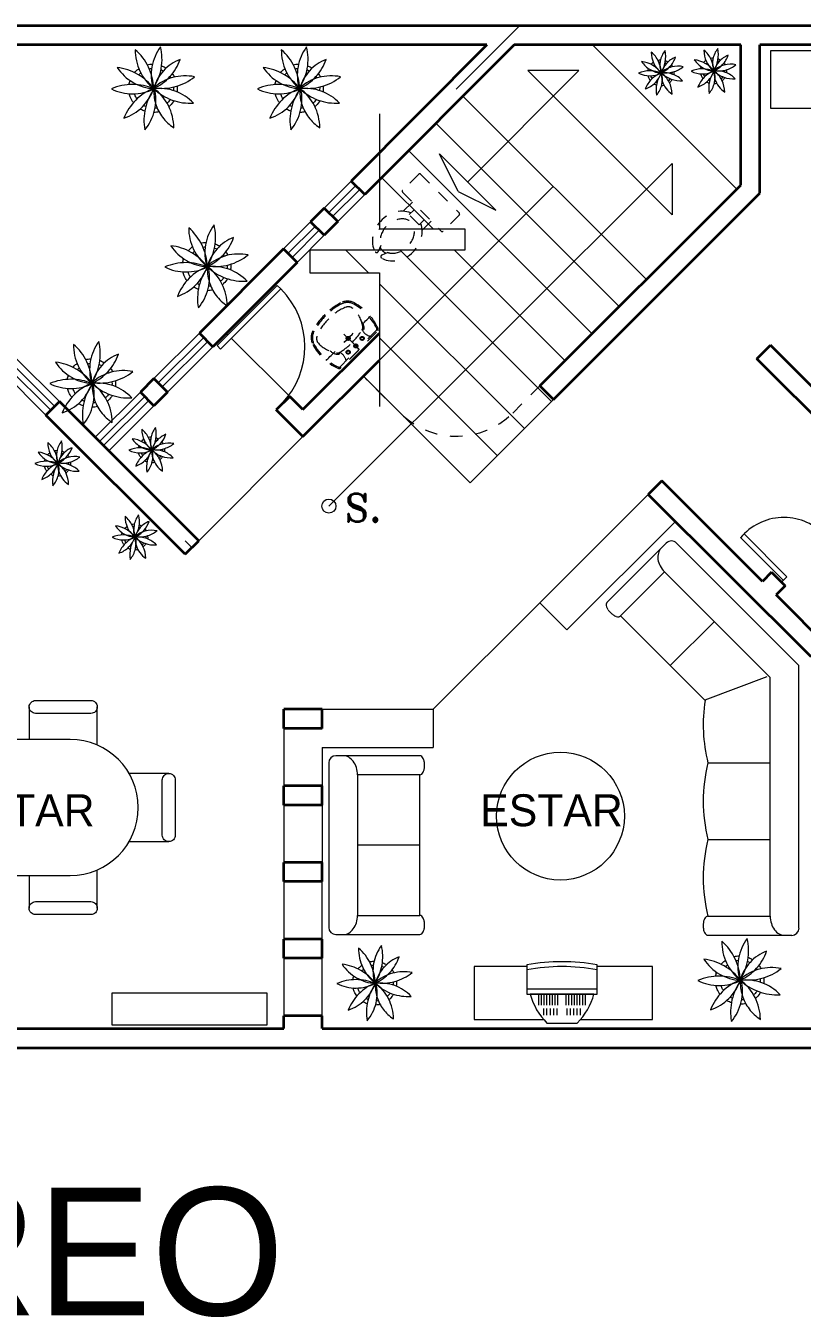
# Model space of a CAD drawing. Header units: millimetres. Extents: x 283.2 to 350.7, y 104.5 to 135.2.
# Drawn here: x 291.02 to 297.1, y 124.48 to 134.59 of the extents above; entities that cross this region are included whole.
import ezdxf

# ---------------------------------------------------------------- set-up
doc = ezdxf.new("R2010")
doc.units = ezdxf.units.MM
doc.linetypes.add('ACAD_ISO10W100', pattern=[18, 12, -3, 0, -3])
doc.linetypes.add('DASHED2', pattern=[9.525, 6.35, -3.175])
doc.layers.get('0').update_dxf_attribs({"lineweight": 0})
for name, color, linetype, lineweight in [('bajo', 5, 'Continuous', 13), ('carga', 6, 'Continuous', 35), ('ejes', 1, 'ACAD_ISO10W100', 0), ('muebles', 2, 'Continuous', 13), ('niveles', 40, 'Continuous', 0), ('nombres', 141, 'Continuous', 0), ('proyecciones', 202, 'DASHED2', 0), ('puertas y ventanas', 73, 'Continuous', 0), ('árboles', 74, 'Continuous', 0)]:
    doc.layers.add(name, color=color, linetype=linetype, lineweight=lineweight)
doc.styles.add('ROM103', font='romant.shx', dxfattribs={"height": 0.5})

msp = doc.modelspace()

# ---------------------------------------------------------------- linework, layer by layer
at = {"layer": 'bajo'}
for p, q in [((293.569, 133.371), (293.358, 133.159)), ((293.464, 133.053), (293.676, 133.265)), ((293.252, 133.052), (293.04, 132.84)), ((293.358, 132.946), (293.146, 132.734)), ((292.382, 132.18), (292.027, 131.824)), ((292.487, 132.073), (292.133, 131.719)), ((290.947, 131.985), (291.288, 131.644)), ((290.841, 131.879), (291.182, 131.538)), ((291.921, 131.718), (291.568, 131.365)), ((292.027, 131.612), (291.674, 131.259)), ((295.893, 130.918), (295.045, 130.07)), ((296.106, 130.706), (295.257, 129.857)), ((295.257, 129.857), (295.045, 130.07)), ((293.342, 129.236), (294.211, 129.236)), ((293.342, 129.236), (294.142, 129.236)), ((294.211, 129.236), (294.211, 128.936)), ((293.042, 129.086), (293.042, 128.636)), ((293.342, 128.936), (293.342, 128.636)), ((293.342, 128.936), (294.211, 128.936)), ((293.042, 128.486), (293.042, 128.036)), ((293.342, 128.486), (293.342, 128.036)), ((293.042, 127.886), (293.042, 127.436)), ((293.342, 127.436), (293.342, 127.886)), ((293.042, 127.286), (293.042, 126.836)), ((293.342, 126.836), (293.342, 127.286))]:
    msp.add_line(p, q, dxfattribs=at)
at = {"layer": 'carga'}
for p, q in [((300.817, 134.586), (283.242, 134.586)), ((294.631, 134.436), (288.497, 134.436)), ((294.631, 134.436), (293.569, 133.371)), ((294.843, 134.436), (293.676, 133.265)), ((296.586, 134.436), (294.843, 134.436)), ((296.617, 134.436), (296.586, 134.436)), ((296.617, 133.338), (296.617, 134.436)), ((300.667, 134.436), (296.767, 134.436)), ((296.767, 133.276), (296.767, 134.436)), ((293.676, 133.265), (293.569, 133.371)), ((295.045, 131.767), (296.617, 133.338)), ((295.151, 131.66), (296.767, 133.276)), ((293.358, 133.159), (293.252, 133.052)), ((293.464, 133.053), (293.358, 133.159)), ((293.358, 132.946), (293.252, 133.052)), ((293.464, 133.053), (293.358, 132.946)), ((293.04, 132.84), (292.382, 132.18)), ((293.146, 132.734), (293.04, 132.84)), ((293.146, 132.734), (292.488, 132.074)), ((292.488, 132.074), (292.382, 132.18)), ((293.192, 131.582), (293.79, 132.18)), ((296.742, 131.979), (296.848, 132.085)), ((297.773, 131.161), (296.848, 132.085)), ((293.192, 131.37), (293.79, 131.968)), ((297.636, 131.086), (296.742, 131.979)), ((292.027, 131.824), (291.921, 131.718)), ((292.133, 131.719), (292.027, 131.824)), ((295.151, 131.66), (295.045, 131.767)), ((291.182, 131.538), (291.288, 131.644)), ((292.377, 130.555), (291.288, 131.644)), ((292.027, 131.612), (291.921, 131.718)), ((292.133, 131.719), (292.027, 131.612)), ((293.089, 131.685), (292.983, 131.579)), ((293.192, 131.582), (293.089, 131.685)), ((292.271, 130.449), (291.182, 131.538)), ((293.192, 131.37), (292.983, 131.579)), ((296, 131.024), (295.893, 130.918)), ((296.787, 130.237), (296, 131.024)), ((297.167, 129.645), (295.893, 130.918)), ((292.271, 130.449), (292.377, 130.555)), ((296.858, 130.308), (296.787, 130.237)), ((296.858, 130.308), (296.964, 130.202)), ((296.964, 130.202), (296.893, 130.131)), ((297.317, 129.707), (296.893, 130.131)), ((293.042, 129.086), (293.042, 129.236)), ((293.342, 129.236), (293.042, 129.236)), ((293.342, 129.086), (293.342, 129.236)), ((293.342, 129.086), (293.042, 129.086)), ((293.042, 128.486), (293.042, 128.636)), ((293.342, 128.636), (293.042, 128.636)), ((293.342, 128.486), (293.342, 128.636)), ((293.342, 128.486), (293.042, 128.486)), ((293.042, 127.886), (293.042, 128.036)), ((293.342, 128.036), (293.042, 128.036)), ((293.342, 127.886), (293.342, 128.036)), ((293.342, 127.886), (293.042, 127.886)), ((293.042, 127.286), (293.042, 127.436)), ((293.342, 127.436), (293.042, 127.436)), ((293.342, 127.286), (293.342, 127.436)), ((293.342, 127.286), (293.042, 127.286)), ((293.342, 126.836), (293.042, 126.836)), ((293.042, 126.736), (293.042, 126.836)), ((293.342, 126.736), (293.342, 126.836)), ((288.817, 126.736), (293.042, 126.736)), ((293.342, 126.736), (297.167, 126.736)), ((288.667, 126.586), (297.317, 126.586))]:
    msp.add_line(p, q, dxfattribs=at)
at = {"layer": 'ejes'}
for p, q in [((294.887, 134.586), (294.39, 134.089)), ((292.324, 130.502), (292.271, 130.555))]:
    msp.add_line(p, q, dxfattribs=at)
at = {"layer": 'muebles'}
for p, q in [((298.348, 134.391), (296.848, 134.391)), ((296.848, 134.391), (296.848, 133.941)), ((295.35, 134.236), (294.479, 133.363)), ((295.35, 134.236), (294.95, 134.236)), ((296.079, 133.107), (294.95, 134.236)), ((296.848, 133.941), (298.348, 133.941)), ((294.7, 133.142), (294.259, 133.583)), ((294.406, 133.289), (294.259, 133.583)), ((293.395, 130.826), (296.079, 133.507)), ((296.079, 133.507), (296.079, 133.107)), ((294.406, 133.289), (294.7, 133.142)), ((296.337, 129.309), (296.824, 129.491)), ((292.913, 127.012), (291.698, 127.012)), ((291.698, 127.012), (291.698, 126.765)), ((292.913, 126.765), (292.913, 127.012)), ((291.698, 126.765), (292.913, 126.765))]:
    msp.add_line(p, q, dxfattribs=at)
at = {"layer": 'muebles', "linetype": 'Continuous'}
for p, q in [((296.034, 130.536), (295.57, 130.072)), ((297.072, 129.578), (296.113, 130.536)), ((296.021, 130.311), (295.676, 129.966)), ((296.847, 129.485), (296.021, 130.311)), ((295.676, 129.966), (296.065, 129.577)), ((296.065, 129.577), (296.41, 129.922)), ((296.065, 129.577), (296.337, 129.305)), ((297.072, 127.522), (297.072, 129.578)), ((296.847, 127.616), (296.847, 129.485)), ((296.36, 127.616), (296.847, 127.616)), ((296.36, 127.466), (297.016, 127.466))]:
    msp.add_line(p, q, dxfattribs=at)
for points in [[(295.994, 130.497, 0.126821), (295.972, 130.458, 0.106069), (295.969, 130.409, 0.085782), (295.986, 130.358, 0.075444), (296.021, 130.311, 0.075444)], [(291.584, 128.955), (291.584, 129.12), (291.584, 129.254, -0.414214), (291.533, 129.203), (291.101, 129.203, -0.414214), (291.051, 129.254, -0.414214), (291.101, 129.304), (291.533, 129.304, -0.414214), (291.584, 129.254, -0.414214), (291.533, 129.203), (291.101, 129.203, -0.414214), (291.051, 129.254), (291.051, 129.12), (291.051, 128.999)], [(293.619, 128.722, 0.075444), (293.611, 128.779, 0.085782), (293.586, 128.828, 0.106069), (293.55, 128.86, 0.126821), (293.507, 128.872, 0.126822)], [(291.833, 128.2), (292.009, 128.2), (292.143, 128.2, -0.414214), (292.092, 128.25), (292.092, 128.682, -0.414214), (292.143, 128.733, -0.414214), (292.194, 128.682), (292.194, 128.25, -0.414214), (292.143, 128.2, -0.414214), (292.092, 128.25), (292.092, 128.682, -0.414214), (292.143, 128.733), (292.009, 128.733), (291.833, 128.733)], [(291.051, 127.934), (291.051, 127.812), (291.051, 127.679, -0.414214), (291.101, 127.73), (291.533, 127.73, -0.414214), (291.584, 127.679, -0.414214), (291.533, 127.628), (291.101, 127.628, -0.414214), (291.051, 127.679, -0.414214), (291.101, 127.73), (291.533, 127.73, -0.414214), (291.584, 127.679), (291.584, 127.812), (291.584, 127.978)], [(293.507, 127.472, 0.126821), (293.55, 127.483, 0.106069), (293.586, 127.516, 0.085782), (293.611, 127.564, 0.075444), (293.619, 127.622, 0.075444)], [(296.847, 127.616, 0.075444), (296.856, 127.558, 0.085782), (296.88, 127.51, 0.106069), (296.917, 127.477, 0.126821), (296.96, 127.466, 0.126822)]]:
    msp.add_lwpolyline(points, format="xyb", dxfattribs=at)
for points in [[(290.596, 127.934), (291.372, 127.934, 1), (291.372, 128.999), (290.596, 128.999, 1.05)], [(294.107, 128.872), (293.45, 128.872, 0.414209), (293.394, 128.816), (293.394, 127.528, 0.414209), (293.45, 127.472), (294.107, 127.472, 0.174705), (294.121, 127.478, 0.104203), (294.133, 127.494, 0.064948), (294.141, 127.518, 0.051099), (294.144, 127.547, 0.051099), (294.141, 127.576, 0.064948), (294.133, 127.6, 0.104203), (294.121, 127.616, 0.174705), (294.107, 127.622), (294.107, 128.172), (294.107, 128.722, 0.174705), (294.121, 128.728, 0.104203), (294.133, 128.744, 0.064948), (294.141, 128.768, 0.051099), (294.144, 128.797, 0.051099), (294.141, 128.826, 0.064948), (294.133, 128.85, 0.104203), (294.121, 128.866, 0.174705)], [(295.494, 127.234, 0.091924), (294.944, 127.234), (294.944, 127.006), (295.494, 127.006)], [(295.468, 127.006), (294.97, 127.006, 0.134661), (295.101, 126.779), (295.337, 126.779, 0.134661)]]:
    msp.add_lwpolyline(points, format="xyb", close=True, dxfattribs=at)
for points in [[(296.36, 128.816), (296.847, 128.816)], [(294.107, 128.722), (293.619, 128.722), (293.619, 127.622), (294.107, 127.622)], [(296.36, 128.216), (296.847, 128.216)], [(294.107, 128.172), (293.619, 128.172)]]:
    msp.add_lwpolyline(points, dxfattribs=at)
at = {"layer": 'muebles'}
for points in [[(294.944, 127.221), (294.532, 127.221), (294.532, 126.808), (295.074, 126.808)], [(295.365, 126.808), (295.925, 126.808), (295.925, 127.221), (295.494, 127.221)]]:
    msp.add_lwpolyline(points, dxfattribs=at)
for centre, radius in [((293.395, 130.826), 0.0551), ((295.206, 128.399), 0.5)]:
    msp.add_circle(centre, radius, dxfattribs=at)
at = {"layer": 'muebles', "linetype": 'Continuous'}
for centre, radius, start, end in [((296.074, 130.497), 0.0563, 45.0004, 134.9996), ((295.587, 130.057), 0.0228, 136.8743, 176.5135), ((295.613, 130.055), 0.0492, 176.2945, 200.0902), ((295.66, 130.071), 0.0992, 199.094, 213.9581), ((295.696, 130.093), 0.141, 213.4698, 225.1707), ((295.697, 130.093), 0.141, 224.8293, 236.5302), ((295.674, 130.057), 0.0992, 236.0419, 250.906), ((295.659, 130.009), 0.0492, 249.9098, 273.7055), ((295.66, 129.983), 0.0228, 273.4865, 313.1257), ((297.555, 129.116), 1.232, 171.1666, 194.0891), ((297.555, 128.516), 1.232, 165.9109, 194.0891), ((297.555, 127.916), 1.232, 165.9109, 194.0891), ((296.422, 127.551), 0.0992, 154.094, 168.9581), ((296.378, 127.573), 0.0492, 131.2945, 155.0902), ((296.36, 127.593), 0.0228, 91.8743, 131.5135), ((296.464, 127.541), 0.141, 168.4698, 180.1707), ((296.464, 127.54), 0.141, 179.8293, 191.5302), ((296.422, 127.531), 0.0992, 191.0419, 205.906), ((296.378, 127.509), 0.0492, 204.9098, 228.7055), ((297.016, 127.522), 0.0563, 270.0004, 359.9996), ((296.36, 127.489), 0.0228, 228.4865, 268.1257)]:
    msp.add_arc(centre, radius, start, end, dxfattribs=at)
at = {"layer": 'niveles'}
for p, q in [((296.586, 133.307), (295.457, 134.436)), ((295.878, 132.6), (294.444, 134.035)), ((293.79, 133.896), (293.79, 132.996)), ((295.666, 132.388), (294.231, 133.823)), ((295.454, 132.176), (294.019, 133.611)), ((294.21, 132.996), (293.807, 133.399)), ((293.79, 131.968), (295.15, 133.328)), ((293.79, 132.991), (293.786, 132.996)), ((293.79, 132.996), (294.458, 132.996)), ((294.458, 132.996), (294.458, 132.829)), ((294.458, 132.829), (293.245, 132.829)), ((293.245, 132.829), (293.245, 132.651)), ((293.706, 132.651), (293.528, 132.829)), ((295.136, 131.645), (293.952, 132.829)), ((295.242, 131.964), (294.377, 132.829)), ((293.245, 132.651), (293.79, 132.651)), ((293.79, 132.651), (293.79, 131.607)), ((294.924, 131.433), (293.79, 132.567)), ((292.605, 132.168), (292.593, 132.179)), ((293.089, 131.685), (292.633, 132.139)), ((294.712, 131.221), (293.79, 132.143)), ((294.5, 131.009), (293.665, 131.843)), ((295.151, 131.66), (294.5, 131.009)), ((292.377, 130.555), (293.192, 131.37)), ((295.045, 130.07), (294.211, 129.236))]:
    msp.add_line(p, q, dxfattribs=at)
at = {"layer": 'niveles', "linetype": 'Continuous'}
msp.add_lwpolyline([(295.494, 127.196, 0.091924), (294.944, 127.196, 0.092798)], format="xyb", dxfattribs=at)
for points in [[(295.494, 127.044), (294.944, 127.044)], [(295.036, 126.918), (295.036, 127.006)], [(295.057, 126.918), (295.057, 127.006)], [(295.079, 126.918), (295.079, 127.006)], [(295.101, 126.918), (295.101, 127.006)], [(295.122, 126.918), (295.122, 127.006)], [(295.144, 126.918), (295.144, 127.006)], [(295.165, 126.918), (295.165, 127.006)], [(295.187, 126.918), (295.187, 127.006)], [(295.252, 126.918), (295.252, 127.006)], [(295.273, 126.918), (295.273, 127.006)], [(295.295, 126.918), (295.295, 127.006)], [(295.316, 126.918), (295.316, 127.006)], [(295.338, 126.918), (295.338, 127.006)], [(295.359, 126.918), (295.359, 127.006)], [(295.381, 126.918), (295.381, 127.006)], [(295.403, 126.918), (295.403, 127.006)], [(295.075, 126.842), (295.075, 126.892)], [(295.101, 126.842), (295.101, 126.892)], [(295.128, 126.842), (295.128, 126.892)], [(295.154, 126.842), (295.154, 126.892)], [(295.18, 126.842), (295.18, 126.892)], [(295.258, 126.842), (295.258, 126.892)], [(295.285, 126.842), (295.285, 126.892)], [(295.311, 126.842), (295.311, 126.892)], [(295.337, 126.842), (295.337, 126.892)], [(295.363, 126.842), (295.363, 126.892)]]:
    msp.add_lwpolyline(points, dxfattribs=at)
at = {"layer": 'proyecciones', "linetype": 'DASHED2', "ltscale": 0.004}
for p, q in [((294.098, 133.425, 0.023), (293.97, 133.298, 0.023)), ((294.112, 133.425, 0.023), (294.416, 133.12, 0.023)), ((293.97, 133.284, 0.023), (294.274, 132.979, 0.023)), ((294.048, 133.206, 0.023), (293.976, 133.134, 0.023)), ((294.196, 133.057, 0.023), (294.125, 132.986, 0.023)), ((294.416, 133.106, 0.023), (294.288, 132.979, 0.023)), ((293.801, 132.867, 0.023), (293.781, 132.819, 0.023)), ((293.857, 132.811, 0.023), (293.809, 132.791, 0.023)), ((293.857, 132.811, 0.023), (293.809, 132.791, 0.023)), ((293.767, 132.187), (293.487, 131.906)), ((293.536, 132.138, -0.077), (293.543, 132.139, -0.077)), ((293.537, 132.144, -0.077), (293.543, 132.141, -0.077)), ((293.539, 132.132, -0.077), (293.544, 132.137, -0.077)), ((293.541, 132.149, -0.077), (293.545, 132.143, -0.077)), ((293.544, 132.137, -0.652), (293.554, 132.147, -0.652)), ((293.545, 132.129, -0.077), (293.546, 132.136, -0.077)), ((293.548, 132.15, -0.077), (293.547, 132.143, -0.077)), ((293.551, 132.13, -0.077), (293.548, 132.136, -0.077)), ((293.554, 132.147, -0.077), (293.549, 132.142, -0.077)), ((293.556, 132.134, -0.077), (293.549, 132.138, -0.077)), ((293.557, 132.141, -0.077), (293.55, 132.14, -0.077)), ((293.771, 132.205), (293.626, 132.06)), ((293.481, 131.915), (293.626, 132.06)), ((293.633, 132.053), (293.487, 131.906)), ((293.978, 131.53), (293.665, 131.843)), ((295.045, 131.767), (294.827, 131.549))]:
    msp.add_line(p, q, dxfattribs=at)
at = {"layer": 'proyecciones', "linetype": 'DASHED2', "ltscale": 0.004, "extrusion": (-0.707107, -0.707107, 1.74533e-09)}
for p, q in [((293.362, 132.324, -0.015), (293.362, 132.324, -0.008)), ((293.584, 132.101, -0.652), (293.481, 132.204, -0.652)), ((293.584, 132.101, -0.176), (293.584, 132.101, -0.652)), ((293.59, 132.096, -0.176), (293.584, 132.101, -0.176)), ((293.595, 132.091, -0.015), (293.595, 132.091, -0.169)), ((293.622, 132.063, -0.015), (293.595, 132.091, -0.015))]:
    msp.add_line(p, q, dxfattribs=at)
at = {"layer": 'proyecciones', "linetype": 'DASHED2', "extrusion": (-0.707107, 0.707107, 1.74533e-09)}
for p, q in [((293.72, 132.313, -0.015), (293.72, 132.313, -0.008)), ((293.72, 132.313, -0.008), (293.72, 132.313, -0.015)), ((293.373, 131.966, -0.008), (293.373, 131.966, -0.015)), ((293.373, 131.966, -0.015), (293.373, 131.966, -0.008))]:
    msp.add_line(p, q, dxfattribs=at)
at = {"layer": 'proyecciones', "linetype": 'DASHED2', "extrusion": (-0.707107, -0.707107, 1.74533e-09)}
for p, q in [((293.628, 132.058, -0.038), (293.622, 132.063, -0.015)), ((293.628, 132.058, 0.008), (293.628, 132.058, 0.023)), ((293.633, 132.053, -0.038), (293.628, 132.058, -0.038)), ((293.633, 132.053, 0.023), (293.633, 132.053, -0.038))]:
    msp.add_line(p, q, dxfattribs=at)
at = {"layer": 'proyecciones', "linetype": 'DASHED2', "ltscale": 0.004, "elevation": 0.023}
msp.add_lwpolyline([(294.061, 133.146), (294.14, 133.066), (294.102, 133.028), (294.022, 133.108)], close=True, dxfattribs=at)
at = {"layer": 'proyecciones', "linetype": 'DASHED2', "ltscale": 0.004}
for centre, radius in [((293.546, 132.139, -0.077), 0.0153), ((293.546, 132.139, -0.077), 0.0108), ((293.546, 132.139, -0.077), 0.00355), ((293.546, 132.139, -0.077), 0.00294), ((293.546, 132.031), 0.0153), ((293.546, 132.031), 0.0108), ((293.606, 132.08), 0.0153), ((293.606, 132.08), 0.0108)]:
    msp.add_circle(centre, radius, dxfattribs=at)
at = {"layer": 'proyecciones', "linetype": 'DASHED2', "lineweight": 0}
for radius in [0.0153, 0.0108]:
    msp.add_circle((293.655, 132.139), radius, dxfattribs=at)
at = {"layer": 'proyecciones', "linetype": 'DASHED2', "ltscale": 0.004}
for centre, radius, start, end in [((294.105, 133.418, 0.023), 0.01, 44.8797, 134.8797), ((293.978, 133.291, 0.023), 0.01, 134.8797, 224.8797), ((294.408, 133.113, 0.023), 0.01, 314.8797, 44.8797), ((294.281, 132.986, 0.023), 0.01, 224.8797, 314.8797), ((293.769, 132.824, 0.023), 0.0128, 211.5337, 338.4443), ((293.814, 132.779, 0.023), 0.0128, 111.3152, 238.2257), ((293.744, 131.942), 0.54, 118.4839, 135), ((293.744, 131.942), 0.53, 118.4839, 135), ((293.652, 132.059), 0.347, 110.5444, 137.887), ((293.541, 132.316), 0.114, 61.5161, 118.4839), ((293.541, 132.316), 0.104, 61.5161, 118.4839), ((293.548, 132.334), 0.0524, 46.8357, 110.5444), ((293.412, 132.189), 0.252, 9.7658, 46.8357), ((293.389, 132.037), 0.421, 25.2107, 61.5161), ((293.389, 132.037), 0.431, 25.2107, 61.5161), ((293.389, 132.037), 0.431, 25.2107, 61.5161), ((293.744, 131.942), 0.54, 135, 151.5161), ((293.744, 131.942), 0.53, 135, 151.5161), ((293.627, 132.034), 0.347, 132.113, 159.4556), ((293.58, 132.215), 0.0913, 356.5936, 45.4815), ((293.37, 132.145), 0.114, 151.5161, 208.4839), ((293.37, 132.145), 0.114, 151.5161, 208.4839), ((293.37, 132.145), 0.104, 151.5161, 208.4839), ((293.351, 132.137), 0.0524, 159.4556, 223.1643), ((293.165, 132.515), 0.58, 315.3783, 327.6144), ((293.648, 132.296), 0.431, 208.4839, 244.7893), ((293.648, 132.296), 0.421, 208.4839, 244.7893), ((293.497, 132.274), 0.252, 223.1643, 260.2342), ((293.47, 132.106), 0.0913, 224.5185, 273.4064), ((293.461, 132.063), 0.0385, 260.2342, 302.3856), ((293.171, 132.52), 0.58, 302.3856, 314.6217), ((293.483, 132.019), 0.00795, 60.2551, 209.7449), ((293.443, 131.95), 0.0875, 7.125, 60.2551), ((294.393, 131.997), 0.624, 228.387, 314.0915)]:
    msp.add_arc(centre, radius, start, end, dxfattribs=at)
at = {"layer": 'proyecciones', "linetype": 'DASHED2', "extrusion": (-0.707107, -0.707107, 1.74533e-09)}
for centre, radius, start, end in [((113.879, -0.008, -301.005), 0.00767, 90, 180), ((114.239, 0.008, -301.005), 0.00767, 270, 360), ((114.251, 0.023, -301.005), 0.00384, 0, 180)]:
    msp.add_arc(centre, radius, start, end, dxfattribs=at)
at = {"layer": 'proyecciones', "linetype": 'DASHED2', "ltscale": 0.004, "extrusion": (-0.707107, 0.707107, 1.74533e-09)}
msp.add_arc((-301.004, -0.108, -114.132), 0.266, 23.9053, 157.8886, dxfattribs=at)
at = {"layer": 'proyecciones', "linetype": 'DASHED2'}
for centre, radius, start, end in [((293.622, 132.225), 0.0385, 327.6144, 9.7658), ((293.667, 132.203), 0.00795, 60.2551, 209.7449), ((293.736, 132.242), 0.0875, 209.7449, 262.875), ((293.756, 132.21), 0.0154, 340.5104, 25.2107), ((293.756, 132.21), 0.0255, 334.7893, 25.2107), ((293.756, 132.21), 0.0255, 334.7893, 25.2107), ((293.476, 131.929), 0.0255, 244.7893, 295.2107), ((293.476, 131.929), 0.0255, 244.7893, 295.2107), ((293.476, 131.929), 0.0154, 244.7893, 289.4896)]:
    msp.add_arc(centre, radius, start, end, dxfattribs=at)
at = {"layer": 'proyecciones', "linetype": 'DASHED2', "extrusion": (-0.707107, 0.707107, 1.74533e-09)}
msp.add_arc((-301.243, -0.008, -114.132), 0.00767, 90, 180, dxfattribs=at)
at = {"layer": 'proyecciones', "linetype": 'DASHED2', "ltscale": 0.004, "extrusion": (-0.707107, -0.707107, 1.74533e-09)}
msp.add_arc((114.193, -0.169, -301.005), 0.00767, 270, 0, dxfattribs=at)
at = {"layer": 'proyecciones', "linetype": 'DASHED2', "ltscale": 0.004}
msp.add_ellipse((293.93, 132.94, 0.023), major_axis=(-0.151, -0.15), ratio=0.822935, start_param=3.454959, end_param=9.083976, dxfattribs=at)
for points, knots in [([(293.857, 132.811, 0.023), (293.869, 132.807, 0.023), (293.883, 132.805, 0.023), (293.94, 132.807, 0.023), (293.992, 132.834, 0.023), (294.059, 132.915, 0.023), (294.07, 132.968, 0.023), (294.053, 133.042, 0.023), (294.028, 133.066, 0.023), (293.951, 133.08, 0.023), (293.898, 133.065, 0.023), (293.818, 132.995, 0.023), (293.795, 132.942, 0.023), (293.795, 132.888, 0.023), (293.797, 132.877, 0.023), (293.801, 132.867, 0.023)], [0.390427, 0.390427, 0.390427, 0.390427, 0.724681, 0.724681, 1.702205, 1.702205, 2.67973, 2.67973, 3.657254, 3.657254, 4.634779, 4.634779, 5.612303, 5.612303, 5.891654, 5.891654, 5.891654, 5.891654]), ([(293.795, 132.854, 0.023), (293.8, 132.843, 0.023), (293.807, 132.833, 0.023), (293.815, 132.825, 0.023), (293.823, 132.817, 0.023), (293.833, 132.81, 0.023), (293.844, 132.805, 0.023)], [5.9815086, 5.9815086, 5.9815086, 5.9815086, 6.2831853, 6.2831853, 6.2831853, 6.5842424, 6.5842424, 6.5842424, 6.5842424])]:
    msp.add_open_spline(points, degree=3, knots=knots, dxfattribs=at)
at = {"layer": 'puertas y ventanas'}
for p, q in [((293.605, 133.335), (293.393, 133.123)), ((293.637, 133.304), (293.424, 133.092)), ((293.288, 133.016), (293.075, 132.804)), ((293.319, 132.985), (293.107, 132.773)), ((292.991, 132.554), (292.52, 132.083)), ((293.02, 132.526), (292.991, 132.554)), ((293.02, 132.526), (292.548, 132.055)), ((292.416, 132.146), (292.061, 131.791)), ((292.447, 132.114), (292.092, 131.76)), ((292.52, 132.083), (292.548, 132.055)), ((291.251, 131.607), (290.91, 131.948)), ((291.22, 131.576), (290.879, 131.917)), ((291.955, 131.685), (291.601, 131.331)), ((291.986, 131.653), (291.633, 131.3)), ((296.615, 130.579), (296.949, 130.245)), ((296.642, 130.608), (296.977, 130.273)), ((296.944, 130.239), (296.977, 130.273))]:
    msp.add_line(p, q, dxfattribs=at)
for centre, radius, start, end in [((292.567, 132.074), 0.64, 315.4952, 44.9614), ((296.953, 130.297), 0.44, 45, 140.2159)]:
    msp.add_arc(centre, radius, start, end, dxfattribs=at)
at = {"layer": 'árboles', "linetype": 'Continuous'}
for points in [[(292.025, 134.096, 0.103054), (291.984, 134.263, 0.103089), (291.881, 134.399, 0.116445), (291.917, 134.231, 0.116489)], [(292.021, 134.096, 0.103081), (292.084, 134.253, 0.103069), (292.078, 134.421, 0.116479), (292.011, 134.265, 0.116464)], [(293.167, 134.096, 0.103054), (293.126, 134.263, 0.103089), (293.023, 134.399, 0.116445), (293.059, 134.231, 0.116489)], [(293.163, 134.096, 0.103081), (293.226, 134.253, 0.103069), (293.221, 134.421, 0.116479), (293.154, 134.265, 0.116464)], [(295.995, 134.218, 0.103054), (295.973, 134.308, 0.103089), (295.917, 134.381, 0.116445), (295.937, 134.29, 0.116489)], [(295.993, 134.218, 0.103081), (296.026, 134.302, 0.103069), (296.024, 134.393, 0.116479), (295.987, 134.309, 0.116464)], [(296.407, 134.233, 0.103054), (296.385, 134.323, 0.103089), (296.329, 134.396, 0.116445), (296.348, 134.305, 0.116489)], [(296.405, 134.232, 0.103081), (296.438, 134.317, 0.103069), (296.436, 134.408, 0.116479), (296.399, 134.324, 0.116464)], [(296.407, 134.233, 0.103098), (296.475, 134.282, 0.103057), (296.518, 134.355, 0.1165), (296.448, 134.307, 0.116448)], [(292.026, 134.094, 0.103066), (291.9, 134.206, 0.103096), (291.74, 134.259, 0.116459), (291.863, 134.143, 0.116496)], [(292.025, 134.097, 0.103098), (292.152, 134.188, 0.103057), (292.231, 134.323, 0.1165), (292.101, 134.234, 0.116448)], [(293.168, 134.094, 0.103066), (293.042, 134.206, 0.103096), (292.882, 134.259, 0.116459), (293.005, 134.143, 0.116496)], [(293.167, 134.097, 0.103098), (293.294, 134.188, 0.103057), (293.373, 134.323, 0.1165), (293.244, 134.234, 0.116448)], [(295.995, 134.216, 0.103066), (295.927, 134.277, 0.103096), (295.841, 134.306, 0.116459), (295.908, 134.243, 0.116496)], [(295.995, 134.218, 0.103098), (296.063, 134.267, 0.103057), (296.106, 134.34, 0.1165), (296.036, 134.292, 0.116448)], [(295.995, 134.22, 0.103091), (296.086, 134.225, 0.103074), (296.167, 134.266, 0.11649), (296.076, 134.264, 0.116468)], [(296.407, 134.231, 0.103066), (296.339, 134.292, 0.103096), (296.253, 134.32, 0.116459), (296.32, 134.258, 0.116496)], [(296.407, 134.235, 0.103091), (296.498, 134.24, 0.103074), (296.579, 134.281, 0.11649), (296.487, 134.279, 0.116468)], [(292.025, 134.101, 0.103091), (292.194, 134.11, 0.103074), (292.344, 134.187, 0.11649), (292.175, 134.181, 0.116468)], [(293.167, 134.101, 0.103091), (293.336, 134.11, 0.103074), (293.487, 134.187, 0.11649), (293.317, 134.181, 0.116468)], [(295.995, 134.216, 0.103091), (295.906, 134.234, 0.103091), (295.817, 134.216, 0.116489), (295.906, 134.195, 0.116489)], [(295.995, 134.218, 0.103096), (295.919, 134.168, 0.103062), (295.869, 134.092, 0.116497), (295.947, 134.14, 0.116454)], [(295.999, 134.218, 0.101826), (295.96, 134.135, 0.101811), (295.957, 134.042, 0.116473), (295.999, 134.125, 0.116454)], [(295.995, 134.217, 0.103075), (296.072, 134.169, 0.103102), (296.162, 134.156, 0.116469), (296.086, 134.206, 0.116502)], [(295.995, 134.218, 0.086969), (296.003, 134.154, 0.086986), (296.032, 134.096, 0.087005), (296.079, 134.052, 0.116456), (296.057, 134.145, 0.116489)], [(296.407, 134.231, 0.103091), (296.318, 134.249, 0.103091), (296.228, 134.231, 0.116489), (296.318, 134.21, 0.116489)], [(296.407, 134.233, 0.103096), (296.331, 134.183, 0.103062), (296.281, 134.107, 0.116497), (296.359, 134.155, 0.116454)], [(296.411, 134.233, 0.101826), (296.372, 134.149, 0.101811), (296.369, 134.057, 0.116473), (296.411, 134.14, 0.116454)], [(296.407, 134.232, 0.103075), (296.484, 134.184, 0.103102), (296.574, 134.171, 0.116469), (296.498, 134.221, 0.116502)], [(296.407, 134.233, 0.086969), (296.415, 134.169, 0.086986), (296.444, 134.111, 0.087005), (296.491, 134.067, 0.116456), (296.469, 134.16, 0.116489)], [(292.025, 134.092, 0.103091), (291.86, 134.127, 0.103091), (291.694, 134.092, 0.116489), (291.86, 134.053, 0.116489)], [(292.025, 134.097, 0.103096), (291.884, 134.004, 0.103062), (291.792, 133.863, 0.116497), (291.936, 133.952, 0.116454)], [(292.032, 134.097, 0.101826), (291.96, 133.942, 0.101811), (291.955, 133.771, 0.116473), (292.032, 133.925, 0.116454)], [(292.025, 134.094, 0.103075), (292.169, 134.005, 0.103102), (292.336, 133.981, 0.116469), (292.194, 134.074, 0.116502)], [(292.025, 134.097, 0.086969), (292.04, 133.977, 0.086986), (292.094, 133.87, 0.087005), (292.182, 133.788, 0.116456), (292.14, 133.961, 0.116489)], [(293.167, 134.092, 0.103091), (293.002, 134.127, 0.103091), (292.836, 134.092, 0.116489), (293.002, 134.053, 0.116489)], [(293.167, 134.097, 0.103096), (293.026, 134.004, 0.103062), (292.934, 133.863, 0.116497), (293.078, 133.952, 0.116454)], [(293.175, 134.097, 0.101826), (293.102, 133.942, 0.101811), (293.097, 133.771, 0.116473), (293.174, 133.925, 0.116454)], [(293.167, 134.094, 0.103075), (293.311, 134.005, 0.103102), (293.478, 133.981, 0.116469), (293.336, 134.074, 0.116502)], [(293.167, 134.097, 0.086969), (293.182, 133.977, 0.086986), (293.236, 133.87, 0.087005), (293.324, 133.788, 0.116456), (293.282, 133.961, 0.116489)], [(292.444, 132.702, 0.103054), (292.403, 132.868, 0.103089), (292.299, 133.005, 0.116445), (292.336, 132.836, 0.116489)], [(292.44, 132.701, 0.103081), (292.503, 132.858, 0.103069), (292.497, 133.027, 0.116479), (292.43, 132.871, 0.116464)], [(292.445, 132.699, 0.103066), (292.319, 132.812, 0.103096), (292.159, 132.864, 0.116459), (292.282, 132.748, 0.116496)], [(292.444, 132.702, 0.103098), (292.57, 132.794, 0.103057), (292.65, 132.929, 0.1165), (292.52, 132.84, 0.116448)], [(292.444, 132.706, 0.103091), (292.613, 132.716, 0.103074), (292.763, 132.792, 0.11649), (292.594, 132.787, 0.116468)], [(292.444, 132.698, 0.103091), (292.278, 132.732, 0.103091), (292.113, 132.698, 0.116489), (292.278, 132.659, 0.116489)], [(292.444, 132.702, 0.103096), (292.303, 132.61, 0.103062), (292.21, 132.468, 0.116497), (292.355, 132.558, 0.116454)], [(292.451, 132.702, 0.101826), (292.379, 132.547, 0.101811), (292.374, 132.377, 0.116473), (292.451, 132.53, 0.116454)], [(292.444, 132.7, 0.103075), (292.587, 132.611, 0.103102), (292.755, 132.587, 0.116469), (292.613, 132.68, 0.116502)], [(292.444, 132.702, 0.086969), (292.459, 132.583, 0.086986), (292.513, 132.476, 0.087005), (292.601, 132.394, 0.116456), (292.559, 132.566, 0.116489)], [(291.543, 131.789, 0.103054), (291.502, 131.956, 0.103089), (291.398, 132.092, 0.116445), (291.435, 131.923, 0.116489)], [(291.539, 131.789, 0.103081), (291.601, 131.945, 0.103069), (291.596, 132.114, 0.116479), (291.529, 131.958, 0.116464)], [(291.544, 131.786, 0.103066), (291.418, 131.899, 0.103096), (291.258, 131.952, 0.116459), (291.381, 131.835, 0.116496)], [(291.543, 131.789, 0.103098), (291.669, 131.881, 0.103057), (291.749, 132.016, 0.1165), (291.619, 131.927, 0.116448)], [(291.543, 131.794, 0.103091), (291.711, 131.803, 0.103074), (291.862, 131.879, 0.11649), (291.692, 131.874, 0.116468)], [(291.543, 131.785, 0.103091), (291.377, 131.819, 0.103091), (291.212, 131.785, 0.116489), (291.377, 131.746, 0.116489)], [(291.543, 131.789, 0.103096), (291.402, 131.697, 0.103062), (291.309, 131.556, 0.116497), (291.454, 131.645, 0.116454)], [(291.55, 131.789, 0.101826), (291.478, 131.635, 0.101811), (291.473, 131.464, 0.116473), (291.55, 131.618, 0.116454)], [(291.543, 131.787, 0.103075), (291.686, 131.698, 0.103102), (291.853, 131.674, 0.116469), (291.712, 131.767, 0.116502)], [(291.543, 131.789, 0.086969), (291.558, 131.67, 0.086986), (291.612, 131.563, 0.087005), (291.7, 131.481, 0.116456), (291.658, 131.654, 0.116489)], [(292.01, 131.266, 0.103054), (291.988, 131.356, 0.103089), (291.932, 131.429, 0.116445), (291.952, 131.338, 0.116489)], [(292.008, 131.266, 0.103081), (292.041, 131.35, 0.103069), (292.039, 131.441, 0.116479), (292.002, 131.357, 0.116464)], [(291.275, 131.161, 0.103054), (291.253, 131.251, 0.103089), (291.197, 131.324, 0.116445), (291.216, 131.234, 0.116489)], [(291.273, 131.161, 0.103081), (291.306, 131.245, 0.103069), (291.304, 131.336, 0.116479), (291.267, 131.252, 0.116464)], [(292.01, 131.265, 0.103066), (291.942, 131.325, 0.103096), (291.856, 131.354, 0.116459), (291.923, 131.291, 0.116496)], [(292.01, 131.266, 0.103098), (292.078, 131.316, 0.103057), (292.121, 131.388, 0.1165), (292.051, 131.34, 0.116448)], [(291.275, 131.16, 0.103066), (291.207, 131.22, 0.103096), (291.121, 131.249, 0.116459), (291.187, 131.186, 0.116496)], [(291.275, 131.161, 0.103098), (291.343, 131.211, 0.103057), (291.386, 131.283, 0.1165), (291.316, 131.235, 0.116448)], [(292.01, 131.264, 0.103091), (291.921, 131.282, 0.103091), (291.831, 131.264, 0.116489), (291.921, 131.243, 0.116489)], [(292.01, 131.266, 0.103096), (291.934, 131.216, 0.103062), (291.884, 131.14, 0.116497), (291.962, 131.188, 0.116454)], [(292.014, 131.266, 0.101826), (291.975, 131.183, 0.101811), (291.972, 131.091, 0.116473), (292.014, 131.174, 0.116454)], [(292.01, 131.269, 0.103091), (292.101, 131.274, 0.103074), (292.182, 131.315, 0.11649), (292.091, 131.312, 0.116468)], [(292.01, 131.265, 0.103075), (292.087, 131.217, 0.103102), (292.177, 131.204, 0.116469), (292.101, 131.254, 0.116502)], [(292.01, 131.266, 0.086969), (292.018, 131.202, 0.086986), (292.047, 131.144, 0.087005), (292.094, 131.1, 0.116456), (292.072, 131.193, 0.116489)], [(291.275, 131.159, 0.103091), (291.185, 131.177, 0.103091), (291.096, 131.159, 0.116489), (291.185, 131.138, 0.116489)], [(291.275, 131.161, 0.103096), (291.199, 131.111, 0.103062), (291.149, 131.035, 0.116497), (291.227, 131.083, 0.116454)], [(291.279, 131.161, 0.101826), (291.24, 131.078, 0.101811), (291.237, 130.986, 0.116473), (291.279, 131.069, 0.116454)], [(291.275, 131.164, 0.103091), (291.366, 131.169, 0.103074), (291.447, 131.21, 0.11649), (291.355, 131.207, 0.116468)], [(291.275, 131.16, 0.103075), (291.352, 131.112, 0.103102), (291.442, 131.099, 0.116469), (291.366, 131.149, 0.116502)], [(291.275, 131.161, 0.086969), (291.283, 131.097, 0.086986), (291.312, 131.039, 0.087005), (291.359, 130.995, 0.116456), (291.337, 131.088, 0.116489)], [(291.879, 130.584, 0.103054), (291.857, 130.674, 0.103089), (291.801, 130.747, 0.116445), (291.82, 130.657, 0.116489)], [(291.876, 130.584, 0.103081), (291.91, 130.668, 0.103069), (291.907, 130.759, 0.116479), (291.871, 130.675, 0.116464)], [(291.879, 130.583, 0.103066), (291.811, 130.643, 0.103096), (291.725, 130.672, 0.116459), (291.791, 130.609, 0.116496)], [(291.879, 130.584, 0.103098), (291.947, 130.634, 0.103057), (291.99, 130.706, 0.1165), (291.92, 130.658, 0.116448)], [(291.879, 130.587, 0.103091), (291.969, 130.592, 0.103074), (292.051, 130.633, 0.11649), (291.959, 130.63, 0.116468)], [(291.878, 130.582, 0.103091), (291.789, 130.6, 0.103091), (291.7, 130.582, 0.116489), (291.789, 130.561, 0.116489)], [(291.879, 130.584, 0.103096), (291.803, 130.534, 0.103062), (291.753, 130.458, 0.116497), (291.831, 130.506, 0.116454)], [(291.883, 130.584, 0.101826), (291.844, 130.501, 0.101811), (291.841, 130.409, 0.116473), (291.882, 130.492, 0.116454)], [(291.879, 130.584, 0.086969), (291.887, 130.52, 0.086986), (291.916, 130.462, 0.087005), (291.963, 130.418, 0.116456), (291.941, 130.511, 0.116489)], [(291.879, 130.583, 0.103075), (291.956, 130.535, 0.103102), (292.046, 130.522, 0.116469), (291.97, 130.572, 0.116502)], [(293.754, 127.091, 0.103081), (293.811, 127.233, 0.103069), (293.806, 127.386, 0.116479), (293.745, 127.245, 0.116464)], [(296.613, 127.116, 0.103054), (296.572, 127.282, 0.103089), (296.469, 127.419, 0.116445), (296.505, 127.25, 0.116489)], [(296.609, 127.115, 0.103081), (296.672, 127.272, 0.103069), (296.667, 127.441, 0.116479), (296.599, 127.285, 0.116464)], [(293.757, 127.092, 0.103054), (293.721, 127.243, 0.103089), (293.627, 127.366, 0.116445), (293.66, 127.214, 0.116489)], [(293.758, 127.092, 0.103098), (293.872, 127.175, 0.103057), (293.944, 127.297, 0.1165), (293.827, 127.217, 0.116448)], [(296.614, 127.113, 0.103066), (296.488, 127.226, 0.103096), (296.328, 127.279, 0.116459), (296.451, 127.162, 0.116496)], [(296.613, 127.116, 0.103098), (296.74, 127.208, 0.103057), (296.819, 127.343, 0.1165), (296.689, 127.254, 0.116448)], [(293.758, 127.089, 0.103066), (293.644, 127.191, 0.103096), (293.499, 127.239, 0.116459), (293.611, 127.134, 0.116496)], [(293.758, 127.096, 0.103091), (293.91, 127.105, 0.103074), (294.047, 127.174, 0.11649), (293.893, 127.169, 0.116468)], [(296.613, 127.121, 0.103091), (296.782, 127.13, 0.103074), (296.932, 127.206, 0.11649), (296.763, 127.201, 0.116468)], [(293.757, 127.088, 0.103091), (293.608, 127.119, 0.103091), (293.458, 127.088, 0.116489), (293.608, 127.053, 0.116489)], [(293.758, 127.092, 0.103096), (293.63, 127.008, 0.103062), (293.546, 126.88, 0.116497), (293.677, 126.961, 0.116454)], [(293.764, 127.092, 0.101826), (293.699, 126.952, 0.101811), (293.694, 126.797, 0.116473), (293.764, 126.936, 0.116454)], [(293.758, 127.092, 0.086969), (293.771, 126.984, 0.086986), (293.82, 126.887, 0.087005), (293.9, 126.813, 0.116456), (293.862, 126.969, 0.116489)], [(293.758, 127.09, 0.103075), (293.888, 127.009, 0.103102), (294.039, 126.988, 0.116469), (293.91, 127.072, 0.116502)], [(296.613, 127.112, 0.103091), (296.448, 127.146, 0.103091), (296.282, 127.112, 0.116489), (296.448, 127.073, 0.116489)], [(296.613, 127.116, 0.103096), (296.472, 127.024, 0.103062), (296.38, 126.883, 0.116497), (296.524, 126.972, 0.116454)], [(296.621, 127.116, 0.101826), (296.548, 126.961, 0.101811), (296.543, 126.791, 0.116473), (296.62, 126.944, 0.116454)], [(296.613, 127.114, 0.103075), (296.757, 127.025, 0.103102), (296.924, 127.001, 0.116469), (296.782, 127.094, 0.116502)], [(296.613, 127.116, 0.086969), (296.628, 126.997, 0.086986), (296.682, 126.89, 0.087005), (296.77, 126.808, 0.116456), (296.728, 126.98, 0.116489)]]:
    msp.add_lwpolyline(points, format="xyb", close=True, dxfattribs=at)
for points in [[(291.975, 134.281, -0.053778), (292.016, 134.286, -0.053778)], [(292.087, 134.273, -0.007162), (292.092, 134.271, -0.04551), (292.122, 134.255, -0.04551)], [(293.117, 134.281, -0.053778), (293.158, 134.286, -0.053778)], [(293.229, 134.273, -0.007162), (293.234, 134.271, -0.04551), (293.265, 134.255, -0.04551)], [(295.914, 134.284, -0.01961), (295.919, 134.29, -0.040101), (295.932, 134.301)], [(295.932, 134.274, -0.013709), (295.936, 134.277, -0.020594), (295.941, 134.282)], [(295.968, 134.317, -0.053778), (295.99, 134.32, -0.053778)], [(295.976, 134.3, -0.030144), (295.986, 134.302, -0.030144)], [(296.025, 134.296, -0.005462), (296.027, 134.296, -0.027751), (296.036, 134.292, -0.027751)], [(296.028, 134.313, -0.007162), (296.031, 134.312, -0.04551), (296.047, 134.304, -0.04551)], [(296.063, 134.267, -0.021721), (296.067, 134.261, -0.021721)], [(296.073, 134.28, -0.04102), (296.082, 134.265)], [(296.303, 134.249, -0.042856), (296.307, 134.266, -0.042856)], [(296.324, 134.249, -0.016061), (296.326, 134.254, -0.016061)], [(296.326, 134.299, -0.01961), (296.331, 134.305, -0.040101), (296.344, 134.316)], [(296.344, 134.289, -0.013709), (296.348, 134.292, -0.020594), (296.353, 134.297)], [(296.38, 134.332, -0.053778), (296.402, 134.335, -0.053778)], [(296.388, 134.315, -0.030144), (296.398, 134.317, -0.030144)], [(296.437, 134.311, -0.005462), (296.439, 134.311, -0.027751), (296.447, 134.307, -0.027751)], [(296.44, 134.328, -0.007162), (296.443, 134.327, -0.04551), (296.459, 134.319, -0.04551)], [(296.475, 134.282, -0.021721), (296.479, 134.276, -0.021721)], [(296.485, 134.294, -0.04102), (296.494, 134.28)], [(291.832, 134.126, -0.042856), (291.84, 134.157, -0.042856)], [(291.875, 134.219, -0.01961), (291.885, 134.23, -0.040101), (291.908, 134.25)], [(291.909, 134.201, -0.013709), (291.915, 134.207, -0.020594), (291.925, 134.216)], [(291.991, 134.249, -0.030144), (292.009, 134.252, -0.030144)], [(292.082, 134.242, -0.005462), (292.085, 134.241, -0.027751), (292.1, 134.233, -0.027751)], [(292.151, 134.188, -0.021721), (292.159, 134.177, -0.021721)], [(292.17, 134.211, -0.04102), (292.187, 134.185)], [(292.974, 134.126, -0.042856), (292.982, 134.157, -0.042856)], [(293.017, 134.219, -0.01961), (293.027, 134.23, -0.040101), (293.051, 134.25)], [(293.051, 134.201, -0.013709), (293.057, 134.207, -0.020594), (293.067, 134.216)], [(293.133, 134.249, -0.030144), (293.151, 134.252, -0.030144)], [(293.224, 134.242, -0.005462), (293.227, 134.241, -0.027751), (293.243, 134.233, -0.027751)], [(293.293, 134.188, -0.021721), (293.301, 134.177, -0.021721)], [(293.313, 134.211, -0.04102), (293.329, 134.185)], [(295.891, 134.234, -0.042856), (295.895, 134.251, -0.042856)], [(295.909, 134.158, -0.058947), (295.897, 134.179, -0.042188), (295.892, 134.195, -0.042188)], [(295.913, 134.234, -0.016061), (295.914, 134.239, -0.016061)], [(295.924, 134.173, -0.042822), (295.917, 134.186, -0.028142), (295.914, 134.195, -0.028142)], [(296.065, 134.172, -0.050072), (296.054, 134.159, -0.013625), (296.051, 134.155, -0.013625)], [(296.08, 134.166, -0.064076), (296.064, 134.145, -0.01734), (296.059, 134.141, -0.01734)], [(296.079, 134.224, -0.016949), (296.079, 134.218, -0.02823), (296.078, 134.209, -0.02823)], [(296.094, 134.228, -0.024307), (296.094, 134.218, -0.035638), (296.093, 134.203, -0.035638)], [(296.321, 134.173, -0.058947), (296.309, 134.194, -0.042188), (296.304, 134.21, -0.042188)], [(296.336, 134.188, -0.042822), (296.329, 134.201, -0.028142), (296.326, 134.21, -0.028142)], [(296.373, 134.156, -0.031186), (296.364, 134.161, -0.031186)], [(296.477, 134.187, -0.050072), (296.466, 134.174, -0.013625), (296.463, 134.17, -0.013625)], [(296.492, 134.181, -0.064076), (296.476, 134.16, -0.01734), (296.471, 134.156, -0.01734)], [(296.491, 134.239, -0.016949), (296.491, 134.233, -0.02823), (296.49, 134.223, -0.02823)], [(296.505, 134.243, -0.024307), (296.506, 134.233, -0.035638), (296.505, 134.218, -0.035638)], [(291.866, 133.985, -0.058947), (291.844, 134.024, -0.042188), (291.834, 134.054, -0.042188)], [(291.872, 134.126, -0.016061), (291.875, 134.136, -0.016061)], [(291.894, 134.013, -0.042822), (291.881, 134.037, -0.028142), (291.876, 134.054, -0.028142)], [(292.181, 134.107, -0.016949), (292.181, 134.097, -0.02823), (292.18, 134.079, -0.02823)], [(292.208, 134.115, -0.024307), (292.209, 134.096, -0.035638), (292.207, 134.069, -0.035638)], [(293.008, 133.985, -0.058947), (292.986, 134.024, -0.042188), (292.977, 134.054, -0.042188)], [(293.015, 134.126, -0.016061), (293.017, 134.136, -0.016061)], [(293.036, 134.013, -0.042822), (293.024, 134.037, -0.028142), (293.018, 134.054, -0.028142)], [(293.323, 134.107, -0.016949), (293.323, 134.097, -0.02823), (293.322, 134.079, -0.02823)], [(293.35, 134.115, -0.024307), (293.351, 134.096, -0.035638), (293.349, 134.069, -0.035638)], [(295.957, 134.122, -0.011973), (295.953, 134.123, -0.042198), (295.937, 134.131, -0.042198)], [(295.962, 134.141, -0.031186), (295.952, 134.146, -0.031186)], [(296.018, 134.119, -0.053096), (295.996, 134.116, -0.053096)], [(296.01, 134.135, -0.027036), (296.001, 134.134, -0.027036)], [(296.369, 134.136, -0.011973), (296.365, 134.138, -0.042198), (296.349, 134.146, -0.042198)], [(296.429, 134.134, -0.053096), (296.408, 134.131, -0.053096)], [(296.422, 134.15, -0.027036), (296.413, 134.149, -0.027036)], [(291.963, 133.954, -0.031186), (291.946, 133.963, -0.031186)], [(292.155, 134.011, -0.050072), (292.135, 133.986, -0.013625), (292.129, 133.981, -0.013625)], [(292.183, 134, -0.064076), (292.153, 133.962, -0.01734), (292.144, 133.953, -0.01734)], [(293.105, 133.954, -0.031186), (293.088, 133.963, -0.031186)], [(293.297, 134.011, -0.050072), (293.278, 133.986, -0.013625), (293.271, 133.981, -0.013625)], [(293.325, 134, -0.064076), (293.296, 133.962, -0.01734), (293.286, 133.953, -0.01734)], [(291.955, 133.918, -0.011973), (291.947, 133.921, -0.042198), (291.918, 133.936, -0.042198)], [(292.067, 133.913, -0.053096), (292.027, 133.907, -0.053096)], [(292.052, 133.943, -0.027036), (292.036, 133.941, -0.027036)], [(293.097, 133.918, -0.011973), (293.089, 133.921, -0.042198), (293.061, 133.936, -0.042198)], [(293.209, 133.913, -0.053096), (293.17, 133.907, -0.053096)], [(293.195, 133.943, -0.027036), (293.178, 133.941, -0.027036)], [(292.294, 132.825, -0.01961), (292.304, 132.836, -0.040101), (292.327, 132.855)], [(292.394, 132.886, -0.053778), (292.434, 132.891, -0.053778)], [(292.41, 132.854, -0.030144), (292.428, 132.857, -0.030144)], [(292.5, 132.847, -0.005462), (292.504, 132.846, -0.027751), (292.519, 132.839, -0.027751)], [(292.506, 132.879, -0.007162), (292.511, 132.877, -0.04551), (292.541, 132.861, -0.04551)], [(292.251, 132.731, -0.042856), (292.259, 132.763, -0.042856)], [(292.291, 132.732, -0.016061), (292.293, 132.742, -0.016061)], [(292.328, 132.806, -0.013709), (292.334, 132.812, -0.020594), (292.343, 132.821)], [(292.57, 132.794, -0.021721), (292.578, 132.782, -0.021721)], [(292.589, 132.816, -0.04102), (292.606, 132.79)], [(292.285, 132.59, -0.058947), (292.263, 132.629, -0.042188), (292.253, 132.66, -0.042188)], [(292.312, 132.619, -0.042822), (292.3, 132.643, -0.028142), (292.294, 132.659, -0.028142)], [(292.599, 132.713, -0.016949), (292.6, 132.702, -0.02823), (292.599, 132.685, -0.02823)], [(292.627, 132.72, -0.024307), (292.628, 132.702, -0.035638), (292.626, 132.675, -0.035638)], [(292.374, 132.523, -0.011973), (292.366, 132.527, -0.042198), (292.337, 132.541, -0.042198)], [(292.382, 132.559, -0.031186), (292.365, 132.568, -0.031186)], [(292.471, 132.549, -0.027036), (292.454, 132.547, -0.027036)], [(292.574, 132.616, -0.050072), (292.554, 132.592, -0.013625), (292.548, 132.586, -0.013625)], [(292.602, 132.606, -0.064076), (292.572, 132.568, -0.01734), (292.563, 132.559, -0.01734)], [(292.486, 132.518, -0.053096), (292.446, 132.512, -0.053096)], [(291.393, 131.912, -0.01961), (291.403, 131.923, -0.040101), (291.426, 131.943)], [(291.493, 131.973, -0.053778), (291.533, 131.979, -0.053778)], [(291.509, 131.941, -0.030144), (291.527, 131.944, -0.030144)], [(291.599, 131.935, -0.005462), (291.603, 131.933, -0.027751), (291.618, 131.926, -0.027751)], [(291.605, 131.966, -0.007162), (291.61, 131.964, -0.04551), (291.64, 131.948, -0.04551)], [(291.35, 131.819, -0.042856), (291.358, 131.85, -0.042856)], [(291.39, 131.819, -0.016061), (291.392, 131.829, -0.016061)], [(291.427, 131.893, -0.013709), (291.433, 131.9, -0.020594), (291.442, 131.908)], [(291.669, 131.881, -0.021721), (291.677, 131.87, -0.021721)], [(291.688, 131.904, -0.04102), (291.705, 131.877)], [(291.384, 131.678, -0.058947), (291.362, 131.716, -0.042188), (291.352, 131.747, -0.042188)], [(291.411, 131.706, -0.042822), (291.399, 131.73, -0.028142), (291.393, 131.746, -0.028142)], [(291.698, 131.8, -0.016949), (291.699, 131.789, -0.02823), (291.698, 131.772, -0.02823)], [(291.726, 131.807, -0.024307), (291.727, 131.789, -0.035638), (291.725, 131.762, -0.035638)], [(291.473, 131.611, -0.011973), (291.465, 131.614, -0.042198), (291.436, 131.628, -0.042198)], [(291.481, 131.646, -0.031186), (291.464, 131.655, -0.031186)], [(291.57, 131.636, -0.027036), (291.553, 131.634, -0.027036)], [(291.673, 131.703, -0.050072), (291.653, 131.679, -0.013625), (291.647, 131.673, -0.013625)], [(291.701, 131.693, -0.064076), (291.671, 131.655, -0.01734), (291.662, 131.646, -0.01734)], [(291.585, 131.605, -0.053096), (291.545, 131.6, -0.053096)], [(291.929, 131.332, -0.01961), (291.934, 131.338, -0.040101), (291.947, 131.349)], [(291.947, 131.322, -0.013709), (291.951, 131.326, -0.020594), (291.956, 131.33)], [(291.983, 131.365, -0.053778), (292.005, 131.368, -0.053778)], [(291.991, 131.348, -0.030144), (292.001, 131.35, -0.030144)], [(292.04, 131.345, -0.005462), (292.042, 131.344, -0.027751), (292.05, 131.34, -0.027751)], [(292.043, 131.362, -0.007162), (292.046, 131.36, -0.04551), (292.062, 131.352, -0.04551)], [(292.088, 131.328, -0.04102), (292.097, 131.314)], [(291.194, 131.227, -0.01961), (291.199, 131.233, -0.040101), (291.212, 131.244)], [(291.212, 131.217, -0.013709), (291.215, 131.221, -0.020594), (291.221, 131.225)], [(291.248, 131.261, -0.053778), (291.27, 131.263, -0.053778)], [(291.256, 131.243, -0.030144), (291.266, 131.245, -0.030144)], [(291.305, 131.24, -0.005462), (291.307, 131.239, -0.027751), (291.315, 131.235, -0.027751)], [(291.308, 131.257, -0.007162), (291.311, 131.256, -0.04551), (291.327, 131.247, -0.04551)], [(291.353, 131.223, -0.04102), (291.362, 131.209)], [(291.906, 131.282, -0.042856), (291.91, 131.299, -0.042856)], [(291.924, 131.206, -0.058947), (291.912, 131.227, -0.042188), (291.907, 131.243, -0.042188)], [(291.928, 131.282, -0.016061), (291.929, 131.288, -0.016061)], [(291.939, 131.221, -0.042822), (291.932, 131.234, -0.028142), (291.929, 131.243, -0.028142)], [(292.08, 131.22, -0.050072), (292.069, 131.207, -0.013625), (292.066, 131.204, -0.013625)], [(292.078, 131.316, -0.021721), (292.082, 131.309, -0.021721)], [(292.094, 131.272, -0.016949), (292.094, 131.266, -0.02823), (292.093, 131.257, -0.02823)], [(292.108, 131.276, -0.024307), (292.109, 131.266, -0.035638), (292.108, 131.251, -0.035638)], [(291.171, 131.177, -0.042856), (291.175, 131.194, -0.042856)], [(291.189, 131.101, -0.058947), (291.177, 131.122, -0.042188), (291.172, 131.138, -0.042188)], [(291.192, 131.177, -0.016061), (291.194, 131.183, -0.016061)], [(291.204, 131.116, -0.042822), (291.197, 131.129, -0.028142), (291.194, 131.138, -0.028142)], [(291.343, 131.211, -0.021721), (291.347, 131.205, -0.021721)], [(291.359, 131.167, -0.016949), (291.359, 131.161, -0.02823), (291.358, 131.152, -0.02823)], [(291.373, 131.171, -0.024307), (291.374, 131.161, -0.035638), (291.373, 131.147, -0.035638)], [(291.972, 131.17, -0.011973), (291.968, 131.172, -0.042198), (291.952, 131.179, -0.042198)], [(291.977, 131.189, -0.031186), (291.967, 131.194, -0.031186)], [(292.033, 131.167, -0.053096), (292.011, 131.164, -0.053096)], [(292.025, 131.183, -0.027036), (292.016, 131.182, -0.027036)], [(292.095, 131.214, -0.064076), (292.079, 131.194, -0.01734), (292.074, 131.189, -0.01734)], [(291.237, 131.065, -0.011973), (291.232, 131.067, -0.042198), (291.217, 131.075, -0.042198)], [(291.241, 131.084, -0.031186), (291.232, 131.089, -0.031186)], [(291.297, 131.062, -0.053096), (291.276, 131.059, -0.053096)], [(291.289, 131.079, -0.027036), (291.28, 131.077, -0.027036)], [(291.345, 131.115, -0.050072), (291.334, 131.102, -0.013625), (291.331, 131.099, -0.013625)], [(291.36, 131.109, -0.064076), (291.344, 131.089, -0.01734), (291.339, 131.084, -0.01734)], [(291.774, 130.6, -0.042856), (291.779, 130.617, -0.042856)], [(291.798, 130.65, -0.01961), (291.803, 130.656, -0.040101), (291.816, 130.667)], [(291.816, 130.64, -0.013709), (291.819, 130.644, -0.020594), (291.824, 130.648)], [(291.852, 130.684, -0.053778), (291.873, 130.686, -0.053778)], [(291.86, 130.666, -0.030144), (291.87, 130.668, -0.030144)], [(291.909, 130.663, -0.005462), (291.911, 130.662, -0.027751), (291.919, 130.658, -0.027751)], [(291.912, 130.68, -0.007162), (291.915, 130.679, -0.04551), (291.931, 130.67, -0.04551)], [(291.947, 130.634, -0.021721), (291.951, 130.628, -0.021721)], [(291.957, 130.646, -0.04102), (291.966, 130.632)], [(291.793, 130.524, -0.058947), (291.781, 130.545, -0.042188), (291.776, 130.561, -0.042188)], [(291.796, 130.6, -0.016061), (291.797, 130.606, -0.016061)], [(291.808, 130.539, -0.042822), (291.801, 130.552, -0.028142), (291.798, 130.561, -0.028142)], [(291.845, 130.507, -0.031186), (291.836, 130.512, -0.031186)], [(291.949, 130.538, -0.050072), (291.938, 130.525, -0.013625), (291.935, 130.522, -0.013625)], [(291.964, 130.532, -0.064076), (291.948, 130.512, -0.01734), (291.943, 130.507, -0.01734)], [(291.962, 130.59, -0.016949), (291.963, 130.584, -0.02823), (291.962, 130.575, -0.02823)], [(291.977, 130.594, -0.024307), (291.978, 130.584, -0.035638), (291.977, 130.57, -0.035638)], [(291.841, 130.488, -0.011973), (291.836, 130.49, -0.042198), (291.821, 130.498, -0.042198)], [(291.901, 130.485, -0.053096), (291.88, 130.482, -0.053096)], [(291.893, 130.502, -0.027036), (291.884, 130.5, -0.027036)], [(296.563, 127.3, -0.053778), (296.604, 127.305, -0.053778)], [(296.675, 127.293, -0.007162), (296.68, 127.291, -0.04551), (296.71, 127.275, -0.04551)], [(293.622, 127.203, -0.01961), (293.631, 127.213, -0.040101), (293.652, 127.231)], [(293.653, 127.186, -0.013709), (293.658, 127.192, -0.020594), (293.666, 127.2)], [(293.712, 127.259, -0.053778), (293.749, 127.263, -0.053778)], [(293.726, 127.23, -0.030144), (293.743, 127.233, -0.030144)], [(293.809, 127.224, -0.005462), (293.812, 127.223, -0.027751), (293.826, 127.216, -0.027751)], [(293.813, 127.252, -0.007162), (293.818, 127.25, -0.04551), (293.846, 127.236, -0.04551)], [(293.889, 127.196, -0.04102), (293.904, 127.172)], [(296.42, 127.145, -0.042856), (296.428, 127.177, -0.042856)], [(296.463, 127.239, -0.01961), (296.473, 127.25, -0.040101), (296.497, 127.27)], [(296.497, 127.22, -0.013709), (296.503, 127.226, -0.020594), (296.513, 127.235)], [(296.579, 127.268, -0.030144), (296.597, 127.271, -0.030144)], [(296.67, 127.261, -0.005462), (296.673, 127.26, -0.027751), (296.689, 127.253, -0.027751)], [(296.739, 127.208, -0.021721), (296.747, 127.196, -0.021721)], [(296.759, 127.23, -0.04102), (296.775, 127.204)], [(293.583, 127.119, -0.042856), (293.59, 127.147, -0.042856)], [(293.619, 127.119, -0.016061), (293.621, 127.128, -0.016061)], [(293.872, 127.175, -0.021721), (293.879, 127.165, -0.021721)], [(293.898, 127.102, -0.016949), (293.899, 127.092, -0.02823), (293.898, 127.076, -0.02823)], [(293.923, 127.108, -0.024307), (293.924, 127.092, -0.035638), (293.922, 127.067, -0.035638)], [(296.461, 127.146, -0.016061), (296.463, 127.156, -0.016061)], [(296.769, 127.127, -0.016949), (296.769, 127.116, -0.02823), (296.768, 127.099, -0.02823)], [(296.796, 127.134, -0.024307), (296.797, 127.116, -0.035638), (296.795, 127.089, -0.035638)], [(293.613, 126.991, -0.058947), (293.594, 127.026, -0.042188), (293.585, 127.054, -0.042188)], [(293.638, 127.017, -0.042822), (293.627, 127.038, -0.028142), (293.622, 127.053, -0.028142)], [(293.875, 127.014, -0.050072), (293.857, 126.992, -0.013625), (293.852, 126.987, -0.013625)], [(293.901, 127.005, -0.064076), (293.874, 126.97, -0.01734), (293.865, 126.962, -0.01734)], [(296.454, 127.004, -0.058947), (296.432, 127.043, -0.042188), (296.423, 127.074, -0.042188)], [(296.482, 127.033, -0.042822), (296.469, 127.057, -0.028142), (296.464, 127.073, -0.028142)], [(296.551, 126.973, -0.031186), (296.534, 126.982, -0.031186)], [(296.743, 127.03, -0.050072), (296.723, 127.006, -0.013625), (296.717, 127, -0.013625)], [(296.771, 127.02, -0.064076), (296.742, 126.982, -0.01734), (296.732, 126.973, -0.01734)], [(293.694, 126.93, -0.011973), (293.687, 126.933, -0.042198), (293.661, 126.946, -0.042198)], [(293.701, 126.963, -0.031186), (293.686, 126.971, -0.031186)], [(293.796, 126.925, -0.053096), (293.76, 126.92, -0.053096)], [(293.782, 126.953, -0.027036), (293.767, 126.951, -0.027036)], [(296.543, 126.937, -0.011973), (296.535, 126.941, -0.042198), (296.507, 126.955, -0.042198)], [(296.655, 126.932, -0.053096), (296.616, 126.926, -0.053096)], [(296.64, 126.963, -0.027036), (296.624, 126.961, -0.027036)]]:
    msp.add_lwpolyline(points, format="xyb", dxfattribs=at)

# ---------------------------------------------------------------- texts
for s, height, p in [('JANTAR', 0.25, (290.262, 128.32)), ('ESTAR', 0.25, (294.579, 128.32)), ('TÉRREO', 1, (287.474, 124.491))]:
    msp.add_text(s, height=height).set_placement(p)
at = {"layer": 'nombres', "insert": (293.665, 130.921), "char_height": 0.2177, "width": 1.2788, "attachment_point": 2, "style": 'ROM103'}
msp.add_mtext('S.', dxfattribs=at)

doc.saveas('drawing.dxf')
